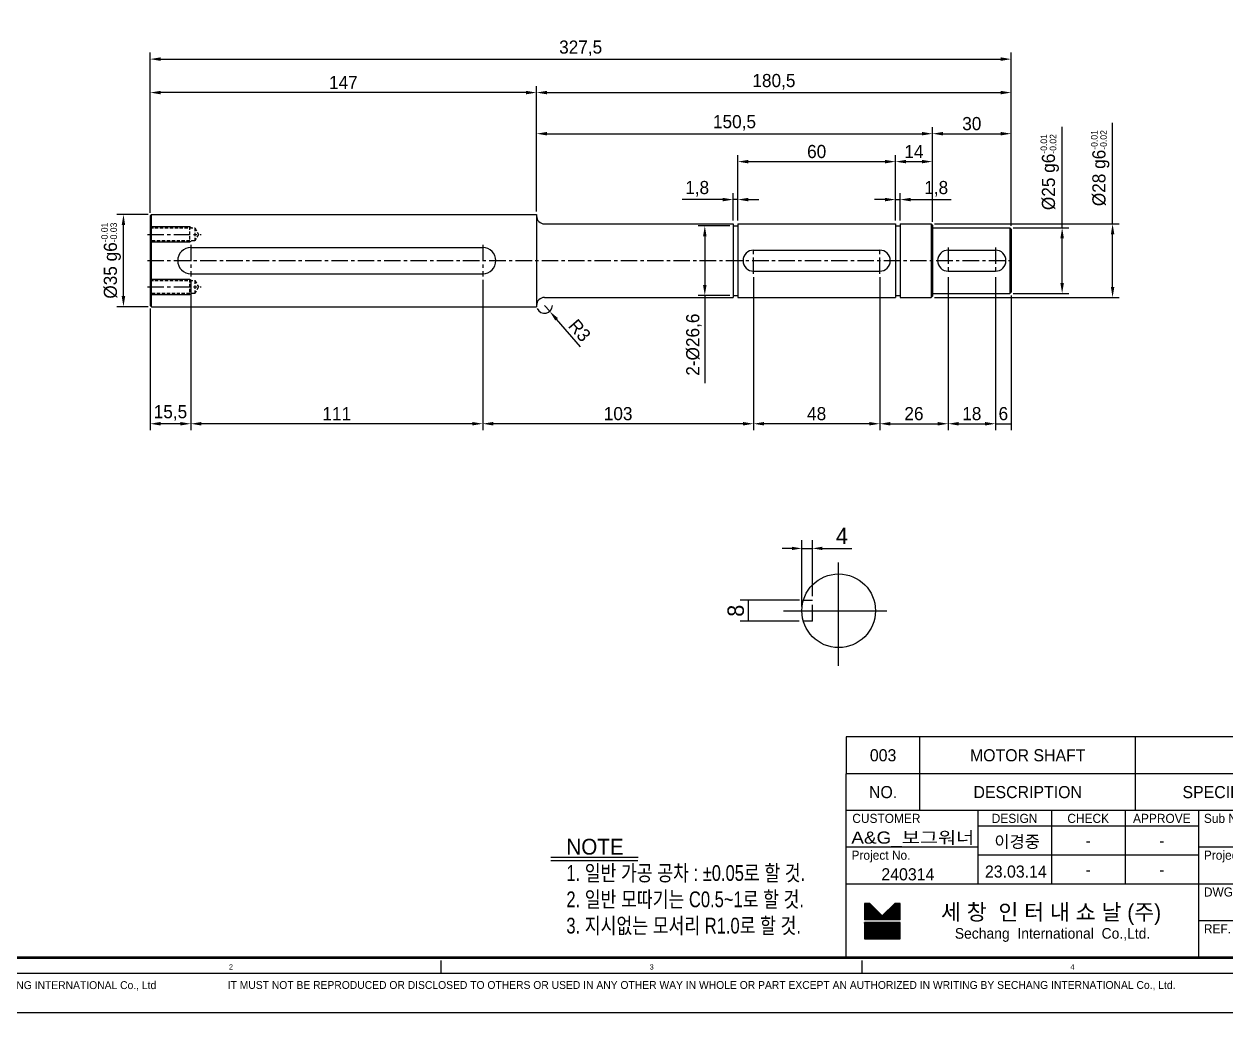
# Model space of a CAD drawing. Header units: inches. Extents: x 0 to 77285, y -118 to 40065.
# Drawn here: x 72819.4 to 73276.5, y 786.5 to 1162.6 of the extents above; entities that cross this region are included whole.
import ezdxf
from ezdxf.enums import TextEntityAlignment as Align

# ---------------------------------------------------------------- set-up
doc = ezdxf.new("R2010")
doc.units = ezdxf.units.IN
doc.header["$LTSCALE"] = 5
doc.header["$MEASUREMENT"] = 0
doc.linetypes.add('CENTER', pattern=[2, 1.25, -0.25, 0.25, -0.25])
doc.linetypes.add('HIDDEN', pattern=[0.375, 0.25, -0.125])
for name, color, linetype in [('11', 1, 'CENTER'), ('22', 2, 'HIDDEN'), ('T', 3, 'Continuous')]:
    doc.layers.add(name, color=color, linetype=linetype)
doc.styles.add('SCI', font='')
doc.styles.get('SCI').set_extended_font_data('Gulim')
doc.dimstyles.new('SCH', dxfattribs={"dimtxt": 2.5, "dimasz": 2, "dimexe": 1.25, "dimexo": 0.625, "dimtad": 1, "dimdec": 8, "dimtxsty": 'SCI', "dimcen": 2.5, "dimclrd": 4, "dimclre": 4, "dimclrt": 7, "dimadec": 8, "dimazin": 2, "dimtfac": 1, "dimtdec": 8, "dimtmove": 0, "dimatfit": 3, "dimfxl": 1, "dimarcsym": 0})

# ---------------------------------------------------------------- blocks, each defined once
blk = doc.blocks.new('A$C645fd8c3')
at = {"linetype": 'Continuous'}
h = blk.add_hatch(dxfattribs=at)
h.set_pattern_fill('ANSI31', color=5, scale=0.563055, style=0)
h.set_pattern_definition([(45, (-482.600826, -378.99261), (-0.04976753, 0.04976753), [])])
h.paths.add_polyline_path([(259.73, -279.27), (259.73, -276.17), (258.74, -276.17), (256.35, -278.56), (253.96, -276.17), (252.97, -276.17), (252.97, -279.27)])
h.paths.add_polyline_path([(252.97, -279.83), (252.97, -282.93), (259.73, -282.93), (259.73, -279.83)])
for p, q in [((409.5, -244.5), (249.5, -244.5)), ((249.5, -244.5), (249.5, -251.5)), ((249.5, -286.5), (249.5, -251.5)), ((409.5, -251.5), (249.5, -251.5)), ((409.5, -258.5), (249.5, -258.5)), ((316.5, -258.5), (316.5, -286.5)), ((316.5, -261.5), (274.5, -261.5)), ((316.5, -267), (274.5, -267))]:
    blk.add_line(p, q)
at = {"color": 3}
for p, q in [((263.5, -251.5), (263.5, -244.5)), ((304.5, -251.5), (304.5, -244.5)), ((263.5, -258.5), (263.5, -251.5)), ((304.5, -258.5), (304.5, -251.5)), ((274.5, -258.5), (274.5, -272.5)), ((288.5, -258.5), (288.5, -272.5)), ((302.5, -258.5), (302.5, -272.5)), ((274.5, -265.5), (249.5, -265.5)), ((409.58, -265.5), (316.5, -265.5)), ((409.5, -272.5), (249.5, -272.5)), ((409.58, -279.5), (316.5, -279.5))]:
    blk.add_line(p, q, dxfattribs=at)
at = {"color": 5, "linetype": 'Continuous'}
for p, q in [((252.97, -276.17), (252.97, -279.27)), ((253.96, -276.17), (252.97, -276.17)), ((253.96, -276.17), (256.35, -278.56)), ((258.74, -276.17), (256.35, -278.56)), ((259.73, -276.17), (258.74, -276.17)), ((259.73, -279.27), (259.73, -276.17)), ((259.73, -279.27), (252.97, -279.27)), ((252.97, -279.83), (252.97, -282.93)), ((259.73, -279.83), (252.97, -279.83)), ((259.73, -282.93), (259.73, -279.83)), ((252.97, -282.93), (259.73, -282.93))]:
    blk.add_line(p, q, dxfattribs=at)
at = {"color": 2}
for p, q in [((172.5, -289.5), (172.5, -287)), ((252.5, -289.5), (252.5, -287)), ((412.5, -289.5), (12.5, -289.5))]:
    blk.add_line(p, q, dxfattribs=at)
at = {"color": 40, "const_width": 0.5}
blk.add_lwpolyline([(15.5, -286.5), (15.5, -10.5), (409.5, -10.5), (409.5, -286.5)], close=True, dxfattribs=at)
at = {"color": 3}
blk.add_lwpolyline([(193.31, -267.35), (209.91, -267.35)], dxfattribs=at)
at = {"const_width": 0.257}
blk.add_lwpolyline([(193.31, -268.04), (209.91, -268.04)], dxfattribs=at)
at = {"layer": 'Defpoints', "color": 1}
blk.add_lwpolyline([(0, -297), (0, 0), (420, 0), (420, -297)], close=True, dxfattribs=at)
at = {"style": 'SCI'}
for s, height, p in [('NO.', 2.308, (256.5, -255)), ('DESCRIPTION', 2.3077, (284, -255)), ('SPECIFICATION', 2.3077, (325, -255)), ('DESIGN', 1.731, (281.5, -260)), ('CHECK', 1.731, (295.5, -260)), ('APPROVE', 1.731, (309.5, -260)), ('이경중', 2.308, (282, -264.44)), ('-', 2.31, (295.5, -264.25)), ('-', 2.31, (309.5, -264.25)), ('세 창  인 터 내 쇼 날 (주)', 3.0296, (288.44, -277.82)), ('Sechang  International  Co.,Ltd.', 2.0198, (288.72, -281.87))]:
    blk.add_text(s, height=height, dxfattribs=at).set_placement(p, align=Align.MIDDLE_CENTER)
for s, height, p in [('CUSTOMER', 1.731, (250.65, -260)), ('Sub Name', 1.731, (317.5, -260)), ('Project No.', 1.7308, (250.5, -267)), ('Project Name', 1.7308, (317.5, -267)), ('DWG. No.', 1.731, (317.5, -274)), ('REF. No.', 1.731, (317.5, -281))]:
    blk.add_text(s, height=height, dxfattribs=at).set_placement(p, align=Align.MIDDLE_LEFT)
at = {"color": 40, "style": 'SCI'}
for p in [(295.5, -269.75), (309.5, -269.75)]:
    blk.add_text('-', height=2.31, dxfattribs=at).set_placement(p, align=Align.MIDDLE_CENTER)
at = {"color": 2, "style": 'SCI'}
for s, p in [('2', (132.5, -288.25)), ('3', (212.5, -288.25)), ('4', (292.5, -288.25))]:
    blk.add_text(s, height=1, dxfattribs=at).set_placement(p, align=Align.MIDDLE_CENTER)
at = {"color": 3, "linetype": 'Continuous', "style": 'SCI'}
for s, p in [('THIS DRAWING CONTAINS CONFIDENTIAL INFORMATION PROPRIETARY TO SECHANG INTERNATIONAL Co., Ltd  ', (12.11, -292.46)), ('IT MUST NOT BE REPRODUCED OR DISCLOSED TO OTHERS OR USED IN ANY OTHER WAY IN WHOLE OR PART EXCEPT AN AUTHORIZED IN WRITING BY SECHANG INTERNATIONAL Co., Ltd.', (131.88, -292.43))]:
    blk.add_text(s, height=1.5, dxfattribs=at).set_placement(p)
at = {"color": 40, "insert": (196.28, -263.89), "char_height": 3, "attachment_point": 1, "style": 'SCI'}
blk.add_mtext_dynamic_manual_height_columns('NOTE{\\W0.8;\\P1. 일반 가공 공차 : %%P0.05로 할 것.\\P2. 일반 모따기는 C0.5~1로 할 것.\\P3. 지시없는 모서리 R1.0로 할 것.}', width=205.982, gutter_width=1.29, heights=[0], dxfattribs=at)
blk = doc.blocks.new('A$Cb20dc6c5')
blk.add_circle((0, 0), 14)
at = {"layer": '11', "ltscale": 6.3}
for p, q in [((0, -21), (0, 21)), ((-21, 0), (21, 0))]:
    blk.add_line(p, q, dxfattribs=at)
at = {"layer": '22', "ltscale": 5}
for p, q in [((-13.34, 4), (-10, 4)), ((-10, -4), (-10, 4)), ((-10, -4), (-13.42, -4))]:
    blk.add_line(p, q, dxfattribs=at)
blk = doc.blocks.new('*D1001')
at = {"color": 4, "lineweight": -2, "transparency": 16777216}
for p, q in [((73114.25, 943.43), (73091.68, 943.43)), ((73094.81, 943.43), (73094.81, 935.43)), ((73114.18, 935.43), (73091.68, 935.43))]:
    blk.add_line(p, q, dxfattribs=at)
at = {"layer": 'Defpoints', "color": 0, "transparency": 16777216}
for p in [(73115.82, 943.43), (73094.81, 935.43), (73115.74, 935.43)]:
    blk.add_point(p, dxfattribs=at)
at = {"color": 7, "transparency": 16777216, "insert": (73090.04, 939.43), "char_height": 6.25, "attachment_point": 5, "rotation": 90, "style": 'SCI'}
blk.add_mtext('8', dxfattribs=at)
blk = doc.blocks.new('*D1002')
at = {"color": 4, "lineweight": -2, "transparency": 16777216}
for p, q in [((73115.16, 941), (73115.16, 966.27)), ((73119.16, 945), (73119.16, 966.27)), ((73111.41, 963.14), (73107.66, 963.14)), ((73115.16, 963.14), (73119.16, 963.14)), ((73122.91, 963.14), (73134.16, 963.14))]:
    blk.add_line(p, q, dxfattribs=at)
at = {"color": 4, "transparency": 16777216}
for points in [[(73111.41, 963.77), (73111.41, 962.52), (73115.16, 963.14)], [(73122.91, 963.77), (73122.91, 962.52), (73119.16, 963.14)]]:
    blk.add_solid(points, dxfattribs=at)
at = {"layer": 'Defpoints', "color": 0, "transparency": 16777216}
for p in [(73119.16, 963.14), (73119.16, 943.43), (73115.16, 939.43)]:
    blk.add_point(p, dxfattribs=at)
at = {"color": 7, "transparency": 16777216, "insert": (73130.41, 967.92), "char_height": 6.25, "attachment_point": 5, "style": 'SCI'}
blk.add_mtext('4', dxfattribs=at)
blk = doc.blocks.new('*D1033')
at = {"color": 4, "lineweight": -2, "transparency": 16777216}
for p, q in [((72866.55, 1090.07), (72854.69, 1090.07)), ((72857.19, 1059.07), (72857.19, 1086.07)), ((72866.55, 1055.07), (72854.69, 1055.07))]:
    blk.add_line(p, q, dxfattribs=at)
at = {"color": 4, "transparency": 16777216}
for points in [[(72856.52, 1086.07), (72857.85, 1086.07), (72857.19, 1090.07)], [(72856.52, 1059.07), (72857.85, 1059.07), (72857.19, 1055.07)]]:
    blk.add_solid(points, dxfattribs=at)
at = {"layer": 'Defpoints', "color": 0, "transparency": 16777216}
for p in [(72857.19, 1090.07), (72867.8, 1090.07), (72867.8, 1055.07)]:
    blk.add_point(p, dxfattribs=at)
at = {"color": 7, "transparency": 16777216, "insert": (72852.47, 1072.57), "char_height": 5, "attachment_point": 5, "rotation": 90, "style": 'SCI'}
blk.add_mtext('%%C35{\\H1.00x; g6{\\H0.5x;\\S-0.01^ -0.03;}}', dxfattribs=at)
blk = doc.blocks.new('*D1036')
at = {"color": 4, "lineweight": -2, "transparency": 16777216}
for p, q in [((73087.75, 1085.87), (73075.76, 1085.87)), ((73078.26, 1081.87), (73078.26, 1063.27)), ((73087.75, 1059.27), (73075.76, 1059.27)), ((73078.26, 1059.27), (73078.26, 1025.99))]:
    blk.add_line(p, q, dxfattribs=at)
at = {"color": 4, "transparency": 16777216}
for points in [[(73077.6, 1081.87), (73078.93, 1081.87), (73078.26, 1085.87)], [(73077.6, 1063.27), (73078.93, 1063.27), (73078.26, 1059.27)]]:
    blk.add_solid(points, dxfattribs=at)
at = {"layer": 'Defpoints', "color": 0, "transparency": 16777216}
for p in [(73089, 1085.87), (73078.26, 1059.27), (73089, 1059.27)]:
    blk.add_point(p, dxfattribs=at)
at = {"color": 7, "transparency": 16777216, "insert": (73074.14, 1040.63), "char_height": 5, "attachment_point": 5, "rotation": 90, "style": 'SCI'}
blk.add_mtext('2-%%C26,6', dxfattribs=at)
blk = doc.blocks.new('*D1037')
at = {"color": 4, "lineweight": -2, "transparency": 16777216}
for p, q in [((73017.3, 1055.57), (73019.27, 1053.31)), ((73031.01, 1039.78), (73021.89, 1050.29))]:
    blk.add_line(p, q, dxfattribs=at)
blk.add_arc((73017.3, 1055.57), 3, 203.8732, 358.723, dxfattribs=at)
at = {"color": 4, "transparency": 16777216}
blk.add_solid([(73022.4, 1050.72), (73021.39, 1049.85), (73019.27, 1053.31)], dxfattribs=at)
at = {"layer": 'Defpoints', "color": 0, "transparency": 16777216}
for p in [(73017.3, 1055.57), (73019.27, 1053.31)]:
    blk.add_point(p, dxfattribs=at)
at = {"color": 7, "transparency": 16777216, "insert": (73030.65, 1046.03), "char_height": 5, "attachment_point": 5, "rotation": 310.9765, "style": 'SCI'}
blk.add_mtext('R3', dxfattribs=at)
blk = doc.blocks.new('*D1034')
at = {"color": 4, "lineweight": -2, "transparency": 16777216}
for p, q in [((72867.3, 1090.82), (72867.3, 1138.99)), ((73014.3, 1091.32), (73014.3, 1138.99)), ((73010.3, 1136.49), (72871.3, 1136.49))]:
    blk.add_line(p, q, dxfattribs=at)
at = {"color": 4, "transparency": 16777216}
for points in [[(72871.3, 1137.15), (72871.3, 1135.82), (72867.3, 1136.49)], [(73010.3, 1137.15), (73010.3, 1135.82), (73014.3, 1136.49)]]:
    blk.add_solid(points, dxfattribs=at)
at = {"layer": 'Defpoints', "color": 0, "transparency": 16777216}
for p in [(72867.3, 1136.49), (72867.3, 1089.57), (73014.3, 1090.07)]:
    blk.add_point(p, dxfattribs=at)
at = {"color": 7, "transparency": 16777216, "insert": (72940.8, 1140.31), "char_height": 5, "attachment_point": 5, "style": 'SCI'}
blk.add_mtext('147', dxfattribs=at)
blk = doc.blocks.new('*D1035')
at = {"color": 4, "lineweight": -2, "transparency": 16777216}
for p, q in [((73150.8, 1087.82), (73150.8, 1098.3)), ((73152.6, 1087.82), (73152.6, 1098.3)), ((73146.8, 1095.8), (73142.8, 1095.8)), ((73150.8, 1095.8), (73152.6, 1095.8)), ((73156.6, 1095.8), (73171.92, 1095.8))]:
    blk.add_line(p, q, dxfattribs=at)
at = {"color": 4, "transparency": 16777216}
for points in [[(73146.8, 1096.46), (73146.8, 1095.13), (73150.8, 1095.8)], [(73156.6, 1096.46), (73156.6, 1095.13), (73152.6, 1095.8)]]:
    blk.add_solid(points, dxfattribs=at)
at = {"layer": 'Defpoints', "color": 0, "transparency": 16777216}
for p in [(73152.6, 1095.8), (73150.8, 1086.57), (73152.6, 1086.57)]:
    blk.add_point(p, dxfattribs=at)
at = {"color": 7, "transparency": 16777216, "insert": (73166.26, 1099.92), "char_height": 5, "attachment_point": 5, "style": 'SCI'}
blk.add_mtext('1,8', dxfattribs=at)
blk = doc.blocks.new('*D1038')
at = {"color": 4, "lineweight": -2, "transparency": 16777216}
for p, q in [((73089, 1087.82), (73089, 1098.3)), ((73090.8, 1087.82), (73090.8, 1098.3)), ((73085, 1095.8), (73069.69, 1095.8)), ((73090.8, 1095.8), (73089, 1095.8)), ((73094.8, 1095.8), (73098.8, 1095.8))]:
    blk.add_line(p, q, dxfattribs=at)
at = {"color": 4, "transparency": 16777216}
for points in [[(73085, 1096.46), (73085, 1095.13), (73089, 1095.8)], [(73094.8, 1096.46), (73094.8, 1095.13), (73090.8, 1095.8)]]:
    blk.add_solid(points, dxfattribs=at)
at = {"layer": 'Defpoints', "color": 0, "transparency": 16777216}
for p in [(73089, 1095.8), (73089, 1086.57), (73090.8, 1086.57)]:
    blk.add_point(p, dxfattribs=at)
at = {"color": 7, "transparency": 16777216, "insert": (73075.35, 1099.92), "char_height": 5, "attachment_point": 5, "style": 'SCI'}
blk.add_mtext('1,8', dxfattribs=at)
blk = doc.blocks.new('*D1039')
at = {"color": 4, "lineweight": -2, "transparency": 16777216}
for p, q in [((73090.8, 1087.82), (73090.8, 1112.73)), ((73150.8, 1087.82), (73150.8, 1112.73)), ((73094.8, 1110.23), (73146.8, 1110.23))]:
    blk.add_line(p, q, dxfattribs=at)
at = {"color": 4, "transparency": 16777216}
for points in [[(73094.8, 1110.9), (73094.8, 1109.57), (73090.8, 1110.23)], [(73146.8, 1110.9), (73146.8, 1109.57), (73150.8, 1110.23)]]:
    blk.add_solid(points, dxfattribs=at)
at = {"layer": 'Defpoints', "color": 0, "transparency": 16777216}
for p in [(73150.8, 1110.23), (73090.8, 1086.57), (73150.8, 1086.57)]:
    blk.add_point(p, dxfattribs=at)
at = {"color": 7, "transparency": 16777216, "insert": (73120.8, 1114.05), "char_height": 5, "attachment_point": 5, "style": 'SCI'}
blk.add_mtext('60', dxfattribs=at)
blk = doc.blocks.new('*D1040')
at = {"color": 4, "lineweight": -2, "transparency": 16777216}
for p, q in [((73096.8, 1066.32), (73096.8, 1008.05)), ((73144.8, 1066.32), (73144.8, 1008.05)), ((73140.8, 1010.55), (73100.8, 1010.55))]:
    blk.add_line(p, q, dxfattribs=at)
at = {"color": 4, "transparency": 16777216}
for points in [[(73100.8, 1011.22), (73100.8, 1009.89), (73096.8, 1010.55)], [(73140.8, 1011.22), (73140.8, 1009.89), (73144.8, 1010.55)]]:
    blk.add_solid(points, dxfattribs=at)
at = {"layer": 'Defpoints', "color": 0, "transparency": 16777216}
for p in [(73096.8, 1067.57), (73144.8, 1067.57), (73096.8, 1010.55)]:
    blk.add_point(p, dxfattribs=at)
at = {"color": 7, "transparency": 16777216, "insert": (73120.8, 1014.37), "char_height": 5, "attachment_point": 5, "style": 'SCI'}
blk.add_mtext('48', dxfattribs=at)
blk = doc.blocks.new('*D1041')
at = {"color": 4, "lineweight": -2, "transparency": 16777216}
for p, q in [((72993.8, 1065.32), (72993.8, 1008.05)), ((73096.8, 1066.32), (73096.8, 1008.05)), ((73092.8, 1010.55), (72997.8, 1010.55))]:
    blk.add_line(p, q, dxfattribs=at)
at = {"color": 4, "transparency": 16777216}
for points in [[(72997.8, 1011.22), (72997.8, 1009.89), (72993.8, 1010.55)], [(73092.8, 1011.22), (73092.8, 1009.89), (73096.8, 1010.55)]]:
    blk.add_solid(points, dxfattribs=at)
at = {"layer": 'Defpoints', "color": 0, "transparency": 16777216}
for p in [(72993.8, 1066.57), (73096.8, 1067.57), (72993.8, 1010.55)]:
    blk.add_point(p, dxfattribs=at)
at = {"color": 7, "transparency": 16777216, "insert": (73045.3, 1014.37), "char_height": 5, "attachment_point": 5, "style": 'SCI'}
blk.add_mtext('103', dxfattribs=at)
blk = doc.blocks.new('*D1042')
at = {"color": 4, "lineweight": -2, "transparency": 16777216}
for p, q in [((72882.8, 1065.32), (72882.8, 1008.05)), ((72993.8, 1065.32), (72993.8, 1008.05)), ((72989.8, 1010.55), (72886.8, 1010.55))]:
    blk.add_line(p, q, dxfattribs=at)
at = {"color": 4, "transparency": 16777216}
for points in [[(72886.8, 1011.22), (72886.8, 1009.89), (72882.8, 1010.55)], [(72989.8, 1011.22), (72989.8, 1009.89), (72993.8, 1010.55)]]:
    blk.add_solid(points, dxfattribs=at)
at = {"layer": 'Defpoints', "color": 0, "transparency": 16777216}
for p in [(72882.8, 1066.57), (72993.8, 1066.57), (72882.8, 1010.55)]:
    blk.add_point(p, dxfattribs=at)
at = {"color": 7, "transparency": 16777216, "insert": (72938.3, 1014.37), "char_height": 5, "attachment_point": 5, "style": 'SCI'}
blk.add_mtext('111', dxfattribs=at)
blk = doc.blocks.new('*D1043')
at = {"color": 4, "lineweight": -2, "transparency": 16777216}
for p, q in [((72882.8, 1065.32), (72882.8, 1008.05)), ((72867.3, 1054.32), (72867.3, 1008.05)), ((72878.8, 1010.55), (72871.3, 1010.55))]:
    blk.add_line(p, q, dxfattribs=at)
at = {"color": 4, "transparency": 16777216}
for points in [[(72871.3, 1011.22), (72871.3, 1009.89), (72867.3, 1010.55)], [(72878.8, 1011.22), (72878.8, 1009.89), (72882.8, 1010.55)]]:
    blk.add_solid(points, dxfattribs=at)
at = {"layer": 'Defpoints', "color": 0, "transparency": 16777216}
for p in [(72882.8, 1066.57), (72867.3, 1055.57), (72867.3, 1010.55)]:
    blk.add_point(p, dxfattribs=at)
at = {"color": 7, "transparency": 16777216, "insert": (72875.05, 1014.68), "char_height": 5, "attachment_point": 5, "style": 'SCI'}
blk.add_mtext('15,5', dxfattribs=at)
blk = doc.blocks.new('A$C0377d9eb')
for p, q in [((0, 17), (0.5, 17.5)), ((0, 17), (0, -17)), ((0.5, 17.5), (147, 17.5)), ((0.5, -17.5), (0.5, 17.5)), ((147, 17.5), (147, -17.5)), ((150, 14), (221.7, 14)), ((221.7, 14), (221.7, -14)), ((223.5, 14), (283.5, 14)), ((223.5, 14), (223.5, -14)), ((283.5, 14), (283.5, -14)), ((285.3, 14), (297, 14)), ((285.3, 14), (285.3, -14)), ((297, 14), (297.5, 13.5)), ((297, 14), (297, -14)), ((221.7, 13.3), (223.5, 13.3)), ((283.5, 13.3), (285.3, 13.3)), ((297.5, 13.5), (297.5, -13.5)), ((297.5, 12.5), (327, 12.5)), ((327, 12.5), (327.5, 12)), ((327, 12.5), (327, -12.5)), ((327.5, 12), (327.5, -12)), ((15.5, 5), (126.5, 5)), ((229.5, 4), (277.5, 4)), ((303.5, 4), (321.5, 4)), ((229.5, -4), (277.5, -4)), ((303.5, -4), (321.5, -4)), ((15.5, -5), (126.5, -5)), ((221.7, -13.3), (223.5, -13.3)), ((283.5, -13.3), (285.3, -13.3)), ((297, -14), (297.5, -13.5)), ((297.5, -12.5), (327, -12.5)), ((327, -12.5), (327.5, -12)), ((0, -17), (0.5, -17.5)), ((0.5, -17.5), (147, -17.5)), ((150, -14), (221.7, -14)), ((223.5, -14), (283.5, -14)), ((285.3, -14), (297, -14))]:
    blk.add_line(p, q)
for centre, radius, start, end in [((150, 17), 3, 180, 270), ((15.5, 0), 5, 90, 270), ((126.5, 0), 5, 270, 90), ((229.5, 0), 4, 90, 270), ((277.5, 0), 4, 270, 90), ((303.5, 0), 4, 90, 270), ((321.5, 0), 4, 270, 90), ((150, -17), 3, 90, 180)]:
    blk.add_arc(centre, radius, start, end)
at = {"layer": '11'}
for p, q in [((-1, 10), (19.42, 10)), ((15.5, 6), (15.5, -6)), ((126.5, 6), (126.5, -6)), ((229.5, -5), (229.5, 5)), ((277.5, -5), (277.5, 5)), ((303.5, 5), (303.5, -5)), ((321.5, 5), (321.5, -5)), ((-1, 0), (328.5, 0)), ((-1, -10), (19.42, -10))]:
    blk.add_line(p, q, dxfattribs=at)
at = {"layer": '22'}
for p, q in [((0, 12.46), (17, 12.46)), ((15, 13), (15, 7)), ((17, 12.46), (18.42, 10)), ((17, 12.46), (17, 7.54)), ((18.42, 10), (17, 7.54)), ((17, 7.54), (0, 7.54)), ((0, -7.54), (17, -7.54)), ((15, -7), (15, -13)), ((17, -7.54), (18.42, -10)), ((17, -7.54), (17, -12.46)), ((17, -12.46), (0, -12.46)), ((18.42, -10), (17, -12.46))]:
    blk.add_line(p, q, dxfattribs=at)
at = {"layer": 'T'}
for p, q in [((0, 13), (15, 13)), ((15, 13), (15.94, 12.46)), ((15, 7), (0, 7)), ((15.94, 7.54), (15, 7)), ((0, -7), (15, -7)), ((15, -7), (15.94, -7.54)), ((15, -13), (0, -13)), ((15.94, -12.46), (15, -13))]:
    blk.add_line(p, q, dxfattribs=at)
blk = doc.blocks.new('*D1044')
at = {"color": 4, "lineweight": -2, "transparency": 16777216}
for p, q in [((73150.8, 1087.82), (73150.8, 1112.73)), ((73164.8, 1087.32), (73164.8, 1112.73)), ((73154.8, 1110.23), (73160.8, 1110.23))]:
    blk.add_line(p, q, dxfattribs=at)
at = {"color": 4, "transparency": 16777216}
for points in [[(73154.8, 1110.9), (73154.8, 1109.57), (73150.8, 1110.23)], [(73160.8, 1110.9), (73160.8, 1109.57), (73164.8, 1110.23)]]:
    blk.add_solid(points, dxfattribs=at)
at = {"layer": 'Defpoints', "color": 0, "transparency": 16777216}
for p in [(73164.8, 1110.23), (73150.8, 1086.57), (73164.8, 1086.07)]:
    blk.add_point(p, dxfattribs=at)
at = {"color": 7, "transparency": 16777216, "insert": (73157.8, 1114.05), "char_height": 5, "attachment_point": 5, "style": 'SCI'}
blk.add_mtext('14', dxfattribs=at)
blk = doc.blocks.new('*D1045')
at = {"color": 4, "lineweight": -2, "transparency": 16777216}
for p, q in [((73014.3, 1091.32), (73014.3, 1123.35)), ((73018.3, 1120.85), (73160.8, 1120.85)), ((73164.8, 1087.32), (73164.8, 1123.35))]:
    blk.add_line(p, q, dxfattribs=at)
at = {"color": 4, "transparency": 16777216}
for points in [[(73018.3, 1121.52), (73018.3, 1120.19), (73014.3, 1120.85)], [(73160.8, 1121.52), (73160.8, 1120.19), (73164.8, 1120.85)]]:
    blk.add_solid(points, dxfattribs=at)
at = {"layer": 'Defpoints', "color": 0, "transparency": 16777216}
for p in [(73164.8, 1120.85), (73014.3, 1090.07), (73164.8, 1086.07)]:
    blk.add_point(p, dxfattribs=at)
at = {"color": 7, "transparency": 16777216, "insert": (73089.55, 1124.98), "char_height": 5, "attachment_point": 5, "style": 'SCI'}
blk.add_mtext('150,5', dxfattribs=at)
blk = doc.blocks.new('*D1046')
at = {"color": 4, "lineweight": -2, "transparency": 16777216}
for p, q in [((73164.8, 1087.32), (73164.8, 1123.35)), ((73168.8, 1120.85), (73190.8, 1120.85)), ((73194.8, 1085.82), (73194.8, 1123.35))]:
    blk.add_line(p, q, dxfattribs=at)
at = {"color": 4, "transparency": 16777216}
for points in [[(73168.8, 1121.52), (73168.8, 1120.19), (73164.8, 1120.85)], [(73190.8, 1121.52), (73190.8, 1120.19), (73194.8, 1120.85)]]:
    blk.add_solid(points, dxfattribs=at)
at = {"layer": 'Defpoints', "color": 0, "transparency": 16777216}
for p in [(73194.8, 1120.85), (73164.8, 1086.07), (73194.8, 1084.57)]:
    blk.add_point(p, dxfattribs=at)
at = {"color": 7, "transparency": 16777216, "insert": (73179.8, 1124.67), "char_height": 5, "attachment_point": 5, "style": 'SCI'}
blk.add_mtext('30', dxfattribs=at)
blk = doc.blocks.new('*D1047')
at = {"color": 4, "lineweight": -2, "transparency": 16777216}
for p, q in [((73014.3, 1091.32), (73014.3, 1138.99)), ((73194.8, 1085.82), (73194.8, 1138.99)), ((73018.3, 1136.49), (73190.8, 1136.49))]:
    blk.add_line(p, q, dxfattribs=at)
at = {"color": 4, "transparency": 16777216}
for points in [[(73018.3, 1137.15), (73018.3, 1135.82), (73014.3, 1136.49)], [(73190.8, 1137.15), (73190.8, 1135.82), (73194.8, 1136.49)]]:
    blk.add_solid(points, dxfattribs=at)
at = {"layer": 'Defpoints', "color": 0, "transparency": 16777216}
for p in [(73194.8, 1136.49), (73014.3, 1090.07), (73194.8, 1084.57)]:
    blk.add_point(p, dxfattribs=at)
at = {"color": 7, "transparency": 16777216, "insert": (73104.55, 1140.61), "char_height": 5, "attachment_point": 5, "style": 'SCI'}
blk.add_mtext('180,5', dxfattribs=at)
blk = doc.blocks.new('*D1048')
at = {"color": 4, "lineweight": -2, "transparency": 16777216}
for p, q in [((72867.3, 1090.82), (72867.3, 1151.71)), ((72871.3, 1149.21), (73190.8, 1149.21)), ((73194.8, 1085.82), (73194.8, 1151.71))]:
    blk.add_line(p, q, dxfattribs=at)
at = {"color": 4, "transparency": 16777216}
for points in [[(72871.3, 1149.88), (72871.3, 1148.54), (72867.3, 1149.21)], [(73190.8, 1149.88), (73190.8, 1148.54), (73194.8, 1149.21)]]:
    blk.add_solid(points, dxfattribs=at)
at = {"layer": 'Defpoints', "color": 0, "transparency": 16777216}
for p in [(73194.8, 1149.21), (72867.3, 1089.57), (73194.8, 1084.57)]:
    blk.add_point(p, dxfattribs=at)
at = {"color": 7, "transparency": 16777216, "insert": (73031.05, 1153.33), "char_height": 5, "attachment_point": 5, "style": 'SCI'}
blk.add_mtext('327,5', dxfattribs=at)
blk = doc.blocks.new('*D1049')
at = {"color": 4, "lineweight": -2, "transparency": 16777216}
for p, q in [((73144.8, 1066.32), (73144.8, 1008.05)), ((73170.8, 1066.32), (73170.8, 1008.05)), ((73148.8, 1010.55), (73166.8, 1010.55))]:
    blk.add_line(p, q, dxfattribs=at)
at = {"color": 4, "transparency": 16777216}
for points in [[(73148.8, 1011.22), (73148.8, 1009.89), (73144.8, 1010.55)], [(73166.8, 1011.22), (73166.8, 1009.89), (73170.8, 1010.55)]]:
    blk.add_solid(points, dxfattribs=at)
at = {"layer": 'Defpoints', "color": 0, "transparency": 16777216}
for p in [(73144.8, 1067.57), (73170.8, 1067.57), (73170.8, 1010.55)]:
    blk.add_point(p, dxfattribs=at)
at = {"color": 7, "transparency": 16777216, "insert": (73157.8, 1014.37), "char_height": 5, "attachment_point": 5, "style": 'SCI'}
blk.add_mtext('26', dxfattribs=at)
blk = doc.blocks.new('*D1050')
at = {"color": 4, "lineweight": -2, "transparency": 16777216}
for p, q in [((73170.8, 1066.32), (73170.8, 1008.05)), ((73188.8, 1066.32), (73188.8, 1008.05)), ((73174.8, 1010.55), (73184.8, 1010.55))]:
    blk.add_line(p, q, dxfattribs=at)
at = {"color": 4, "transparency": 16777216}
for points in [[(73174.8, 1011.22), (73174.8, 1009.89), (73170.8, 1010.55)], [(73184.8, 1011.22), (73184.8, 1009.89), (73188.8, 1010.55)]]:
    blk.add_solid(points, dxfattribs=at)
at = {"layer": 'Defpoints', "color": 0, "transparency": 16777216}
for p in [(73170.8, 1067.57), (73188.8, 1067.57), (73188.8, 1010.55)]:
    blk.add_point(p, dxfattribs=at)
at = {"color": 7, "transparency": 16777216, "insert": (73179.8, 1014.37), "char_height": 5, "attachment_point": 5, "style": 'SCI'}
blk.add_mtext('18', dxfattribs=at)
blk = doc.blocks.new('*D1051')
at = {"color": 4, "lineweight": -2, "transparency": 16777216}
for p, q in [((73188.8, 1066.32), (73188.8, 1008.05)), ((73194.8, 1059.32), (73194.8, 1008.05)), ((73188.8, 1010.55), (73194.8, 1010.55))]:
    blk.add_line(p, q, dxfattribs=at)
at = {"layer": 'Defpoints', "color": 0, "transparency": 16777216}
for p in [(73188.8, 1067.57), (73194.8, 1060.57), (73194.8, 1010.55)]:
    blk.add_point(p, dxfattribs=at)
at = {"color": 7, "transparency": 16777216, "insert": (73191.8, 1014.37), "char_height": 5, "attachment_point": 5, "style": 'SCI'}
blk.add_mtext('6', dxfattribs=at)
blk = doc.blocks.new('*D1052')
at = {"color": 4, "lineweight": -2, "transparency": 16777216}
for p, q in [((73214.15, 1085.07), (73214.15, 1123.43)), ((73195.55, 1085.07), (73216.65, 1085.07)), ((73214.15, 1064.07), (73214.15, 1081.07)), ((73195.55, 1060.07), (73216.65, 1060.07))]:
    blk.add_line(p, q, dxfattribs=at)
at = {"color": 4, "transparency": 16777216}
for points in [[(73213.48, 1081.07), (73214.82, 1081.07), (73214.15, 1085.07)], [(73213.48, 1064.07), (73214.82, 1064.07), (73214.15, 1060.07)]]:
    blk.add_solid(points, dxfattribs=at)
at = {"layer": 'Defpoints', "color": 0, "transparency": 16777216}
for p in [(73194.3, 1085.07), (73214.15, 1085.07), (73194.3, 1060.07)]:
    blk.add_point(p, dxfattribs=at)
at = {"color": 7, "transparency": 16777216, "insert": (73209.44, 1106.25), "char_height": 5, "attachment_point": 5, "rotation": 90, "style": 'SCI'}
blk.add_mtext('\\A1;%%C25{\\H1.00x; g6{\\H0.5x;\\S-0.01^ -0.02;}}', dxfattribs=at)
blk = doc.blocks.new('*D1053')
at = {"color": 4, "lineweight": -2, "transparency": 16777216}
for p, q in [((73233.34, 1086.57), (73233.34, 1124.93)), ((73165.55, 1086.57), (73235.84, 1086.57)), ((73233.34, 1062.57), (73233.34, 1082.57)), ((73165.55, 1058.57), (73235.84, 1058.57))]:
    blk.add_line(p, q, dxfattribs=at)
at = {"color": 4, "transparency": 16777216}
for points in [[(73232.68, 1082.57), (73234.01, 1082.57), (73233.34, 1086.57)], [(73232.68, 1062.57), (73234.01, 1062.57), (73233.34, 1058.57)]]:
    blk.add_solid(points, dxfattribs=at)
at = {"layer": 'Defpoints', "color": 0, "transparency": 16777216}
for p in [(73164.3, 1086.57), (73233.34, 1086.57), (73164.3, 1058.57)]:
    blk.add_point(p, dxfattribs=at)
at = {"color": 7, "transparency": 16777216, "insert": (73228.63, 1107.75), "char_height": 5, "attachment_point": 5, "rotation": 90, "style": 'SCI'}
blk.add_mtext('\\A1;%%C28{\\H1.00x; g6{\\H0.5x;\\S-0.01^ -0.02;}}', dxfattribs=at)

msp = doc.modelspace()

# ---------------------------------------------------------------- block references
at = {"color": 3, "xscale": 2, "yscale": 2, "zscale": 2}
msp.add_blockref('A$C645fd8c3', (72633.06003237, 1380.47465905), dxfattribs=at)
for name, p in [('A$C0377d9eb', (72867.30279235, 1072.57103999)), ('A$Cb20dc6c5', (73129.15792932, 939.43423928))]:
    msp.add_blockref(name, p)

# ---------------------------------------------------------------- texts
at = {"style": 'SCI'}
for s, height, p in [('003', 4.615384615, (73146.06003237, 884.47465905)), ('MOTOR SHAFT', 4.6153846154, (73201.06003237, 884.47467557))]:
    msp.add_text(s, height=height, dxfattribs=at).set_placement(p, align=Align.MIDDLE_CENTER)
at = {"color": 40, "style": 'SCI', "width": 1.12551}
msp.add_text('A&G_보그워너', height=4.615384615, dxfattribs=at).set_placement((73133.97502854, 850.86590521), (73180.74080241, 850.86590521), align=Align.FIT)
at = {"color": 40, "style": 'SCI'}
for s, p in [('240314', (73155.4797442, 839.20542829)), ('23.03.14', (73196.54586254, 840.24388982))]:
    msp.add_text(s, height=4.615384615, dxfattribs=at).set_placement(p, align=Align.MIDDLE_CENTER)

# ---------------------------------------------------------------- dimensions: what is measured, and where the dimension line sits
for base, p1, p2, override, picture, middle in [((73194.8027923508, 1149.211131327), (72867.3027923511, 1089.5710399903), (73194.8027923508, 1084.5710399903), {"dimscale": 2}, '*D1048', (73031.052792351, 1153.3339675454)), ((72867.3027923511, 1136.4876431976), (73014.3027923511, 1090.0710399903), (72867.3027923511, 1089.5710399903), {"dimscale": 2}, '*D1034', (72940.8027923511, 1140.3075499886)), ((73194.8027923508, 1136.4876431976), (73014.3027923511, 1090.0710399903), (73194.8027923508, 1084.5710399903), {"dimscale": 2}, '*D1047', (73104.552792351, 1140.6138083108)), ((73164.8027923508, 1120.8534083409), (73014.3027923511, 1090.0710399903), (73164.8027923508, 1086.0710399903), {"dimscale": 2}, '*D1045', (73089.552792351, 1124.9795734541)), ((73194.8027923508, 1120.8534083409), (73164.8027923508, 1086.0710399903), (73194.8027923508, 1084.5710399903), {"dimscale": 2}, '*D1046', (73179.8027923508, 1124.6666573422)), ((73150.8027923508, 1110.2326524096), (73090.802792349, 1086.5710399903), (73150.8027923508, 1086.5710399903), {"dimscale": 2}, '*D1039', (73120.8027923499, 1114.0459014109)), ((73164.8027923508, 1110.2326524096), (73150.8027923508, 1086.5710399903), (73164.8027923508, 1086.0710399903), {"dimscale": 2}, '*D1044', (73157.8027923508, 1114.0525592005)), ((73089.00279235, 1095.79650206), (73090.80279235, 1086.57103999), (73089.00279235, 1086.57103999), {"dimscale": 2}, '*D1038', (73075.34533562, 1099.92266717)), ((73152.60279235, 1095.79650206), (73150.80279235, 1086.57103999), (73152.60279235, 1086.57103999), {"dimscale": 2}, '*D1035', (73166.26024908, 1099.92266717)), ((72867.3027923511, 1010.5524932988), (72882.8027923511, 1066.5710399903), (72867.3027923511, 1055.5710399903), {"dimscale": 2, "dimtmove": 1}, '*D1043', (72875.0527923511, 1014.678658412)), ((72882.8027923511, 1010.5524932988), (72993.8027923511, 1066.5710399903), (72882.8027923511, 1066.5710399903), {"dimscale": 2, "dimtmove": 1}, '*D1042', (72938.3027923511, 1014.3724000898)), ((72993.8027923511, 1010.5524932988), (73096.802792349, 1067.5710399903), (72993.8027923511, 1066.5710399903), {"dimscale": 2, "dimtmove": 1}, '*D1041', (73045.30279235, 1014.3724000898)), ((73096.802792349, 1010.5524932988), (73144.802792349, 1067.5710399903), (73096.802792349, 1067.5710399903), {"dimscale": 2, "dimtmove": 1}, '*D1040', (73120.802792349, 1014.369071195)), ((73170.8027923508, 1010.5524932988), (73144.802792349, 1067.5710399903), (73170.8027923508, 1067.5710399903), {"dimscale": 2}, '*D1049', (73157.8027923499, 1014.3657423002)), ((73188.8027923508, 1010.5524932988), (73170.8027923508, 1067.5710399903), (73188.8027923508, 1067.5710399903), {"dimscale": 2, "dimtmove": 1}, '*D1050', (73179.8027923508, 1014.3724000898)), ((73194.8027923508, 1010.5524932988), (73188.8027923508, 1067.5710399903), (73194.8027923508, 1060.5710399903), {"dimscale": 2, "dimtmove": 1}, '*D1051', (73191.8027923508, 1014.3657423002)), ((73119.15792932, 963.14469502), (73115.15792932, 939.43423928), (73119.15792932, 943.43423928), {"dimscale": 2.5, "dimasz": 1.5}, '*D1002', (73130.40917766, 967.91541739))]:
    dim = msp.add_linear_dim(base=base, p1=p1, p2=p2, dimstyle='SCH', override=override)
    dim.commit()
    dim.dimension.update_dxf_attribs({"geometry": picture, "text_midpoint": middle})
for base, p1, p2, text, override, picture, middle in [((73233.3433438835, 1086.5710399903), (73164.3027923508, 1058.5710399903), (73164.3027923508, 1086.5710399903), '%%C<>{\\H1.00x; g6{\\H0.5x;\\S-0.01^ -0.02;}}', {"dimscale": 2, "dimpost": '', "dimtol": 0, "dimlim": 0, "dimtp": -0.007, "dimtm": 0.02, "dimtfac": 1, "dimtdec": 2, "dimtolj": 1, "dimtzin": 8}, '*D1053', (73228.6307384685, 1107.7498016415)), ((73214.1510160302, 1085.0710399903), (73194.3027923508, 1060.0710399903), (73194.3027923508, 1085.0710399903), '%%C<>{\\H1.00x; g6{\\H0.5x;\\S-0.01^ -0.02;}}', {"dimscale": 2, "dimpost": '', "dimtol": 0, "dimlim": 0, "dimtp": -0.007, "dimtm": 0.02, "dimtfac": 1, "dimtdec": 2, "dimtolj": 1, "dimtzin": 8}, '*D1052', (73209.4384106152, 1106.2498016415)), ((72857.1862122563, 1090.0710399903), (72867.8027923511, 1055.0710399903), (72867.8027923511, 1090.0710399903), '%%C<>{\\H1.00x; g6{\\H0.5x;\\S-0.01^ -0.03;}}', {"dimscale": 2}, '*D1033', (72852.4736068413, 1072.5710399903)), ((73078.2619468961, 1059.2710399903), (73089.002792349, 1085.8710399903), (73089.002792349, 1059.2710399903), '2-%%C<>', {"dimscale": 2}, '*D1036', (73074.1391106777, 1040.628896182))]:
    dim = msp.add_linear_dim(base=base, p1=p1, p2=p2, angle=90, text=text, dimstyle='SCH', override=override)
    dim.commit()
    dim.dimension.update_dxf_attribs({"geometry": picture, "text_midpoint": middle})
dim = msp.add_radius_dim(center=(73017.30279235, 1055.57103999), mpoint=(73019.27004202, 1053.30610539), dimstyle='SCH', override={"dimscale": 2})
dim.commit()
dim.dimension.update_dxf_attribs({"geometry": '*D1037', "text_midpoint": (73030.6492675, 1046.03022105)})
dim = msp.add_linear_dim(base=(73094.8075158967, 935.4342392837), p1=(73115.8152100413, 943.4342392837), p2=(73115.7415214586, 935.4342392837), angle=90, dimstyle='SCH', override={"dimscale": 2.5, "dimasz": 1.5})
dim.commit()
dim.dimension.update_dxf_attribs({"geometry": '*D1001', "text_midpoint": (73090.040954645, 939.4342392837)})

doc.saveas('drawing.dxf')
